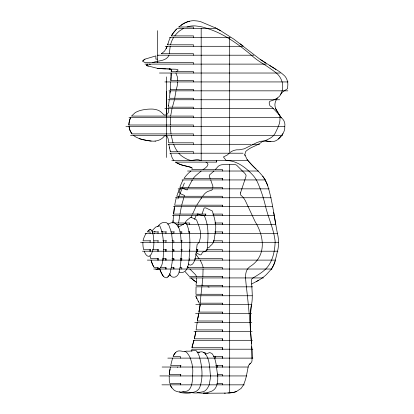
<?xml version="1.0" encoding="UTF-8"?>
<svg xmlns="http://www.w3.org/2000/svg" width="414" height="414" viewBox="0 0 414 414"><rect width="100%" height="100%" fill="white"/><g stroke="black" fill="none" stroke-linecap="round" stroke-linejoin="round"><path stroke-width="0.62" d="M158.008 267.542L158.008 269.028L158.008 267.542L154.251 267.542L153.848 266.932A21.011 9.589 90 0 1 151.136 260.282L151.089 260.116M165.936 267.542L165.936 269.028L165.936 267.542L160.497 267.542M165.936 258.631L165.936 260.116L165.936 258.631L162.769 258.631M166.371 92.198L166.371 91.758L166.371 114.932M166.371 115.967L166.371 117.705L166.371 117.26M173.859 267.542L173.859 269.028L173.864 267.542L171.443 267.542M173.864 258.631L173.864 260.116L173.859 258.631L171.986 258.631M173.864 249.725L173.859 251.21L173.859 249.725L172.607 249.725M216.305 162.117L216.305 160.632L216.305 162.117L175.598 162.117C180.328 165.455 186.191 165.791 191.542 167.494A1.056 1.056 0 0 1 192.163 168.115L191.837 169.538L222.541 169.538L222.541 171.023M222.541 365.541L222.541 367.027L222.541 365.541L215.658 365.541M222.541 356.635L222.541 358.12L222.541 356.635L213.593 356.635M222.541 347.724L222.541 349.209L222.541 347.724L192.034 347.724L192.329 345.659A14.174 14.174 0 0 0 193.421 341.902A4.119 4.119 0 0 0 193.876 340.303A4.042 4.042 0 0 1 193.421 341.902A24.317 24.317 0 0 1 192.329 345.659L192.034 347.724M222.541 338.818L222.541 340.303L222.541 338.818L194.389 338.818L195.853 331.391L194.389 338.818M222.541 329.906L222.541 331.391L222.541 329.906L196.091 329.906L197.173 322.48M222.541 320.995L222.541 322.48L222.541 320.995L197.395 320.995L198.689 313.579L198.425 314.987M222.541 312.089L222.541 313.574L222.541 312.089L198.937 312.089L199.212 310.226A48.842 48.842 0 0 0 200.06 305.242L200.102 304.663M222.541 303.177L222.541 304.663L222.541 303.177L199.206 303.177L195.936 296.527L195.946 295.756L252.142 295.756M222.541 294.271L222.541 295.756L222.541 294.271L195.962 294.271L196.05 286.845L252.649 286.845M222.541 285.36L222.541 286.845L222.541 285.36L196.081 285.36L196.076 284.351A21.833 21.833 0 0 0 196.578 277.934M222.541 276.449L222.541 277.934L222.541 276.449L189.374 276.449L185.255 271.807M222.541 231.907L222.541 233.387L222.541 231.907L214.778 231.907M222.541 222.996L222.541 224.481L222.541 222.996L214.778 222.996M222.541 205.178L222.541 206.664L222.541 205.178L174.718 205.178A73.299 73.299 0 0 1 176.323 197.752M222.541 178.45L222.541 179.935L222.541 178.45L183.992 178.45A35.5 35.5 0 0 1 190.911 171.023M226.173 393.083L229.703 392.865A24.172 24.172 0 0 0 236.456 391.52L241.119 388.394L243.535 384.896A50.798 50.798 0 0 0 246.744 374.256L248.436 365.495L251.469 362.353L252.002 361.049L252.022 350.906L250.284 327.603M252.157 358.214L251.722 346.689M193.535 81.936L193.535 80.451L170.858 80.451L171.153 73.024M171.148 76.166L171.158 73.283M147.767 64.113A2.96 2.96 0 0 0 146.385 65.06L146.313 65.49L157.268 68.31A106.584 106.584 0 0 0 166.335 68.874L167.841 68.926M203.062 269.028L202.87 276.449M146.292 65.381L146.313 65.49A9.294 9.294 0 0 0 148.45 66.059M193.535 90.842L193.535 89.357L170.273 89.357L170.671 81.931M250.636 316.793L250.667 315.261M250.594 318.469L250.268 328.318M193.535 126.477L193.535 124.997L128.873 124.997L128.878 124.681A20.177 20.177 0 0 1 130.415 117.969L130.591 117.571M128.873 124.997L128.878 124.681A21.833 21.833 0 0 1 130.415 117.969M250.48 322.718L250.698 314.179A44.924 44.924 0 0 1 251.588 304.331C253.197 295.948 251.412 287.621 251.65 279.222L252.281 278.441L258.248 274.72A50.353 50.353 0 0 0 263.169 271.258C272.189 264.432 274.849 252.266 275.15 241.548C273.866 228.906 267.93 217.267 265.208 204.925A136.661 136.661 0 0 0 258.295 184.054A29.404 29.404 0 0 0 253.394 175.753C246.392 168.027 237.103 160.503 226.194 160.508L223.436 156.953L227.55 154.852A13.269 13.269 0 0 1 239.276 149.806L244.224 148.843L257.063 142.494L260.825 141.272L264.81 140.957L269.959 138.343A13.745 13.745 0 0 0 276.298 130.876C278.317 126.912 280.273 122.627 279.999 118.073A3.892 3.892 0 0 0 278.462 113.985L272.101 107.267L269.892 105.72L269.131 102.92L269.768 101.321C275.046 99.702 280.79 97.43 281.996 91.22C284.304 84.006 281.028 76.104 274.912 71.896C271.408 69.314 267.863 66.789 264.199 64.439A75.493 75.493 0 0 1 249.756 53.748C236.927 43.237 223.11 33.26 207.005 28.4A40.939 40.939 0 0 0 197.116 26.134A20.622 20.622 0 0 0 186.978 26.993M250.599 318.325L250.625 317.383M250.672 315.245L250.698 314.179A45.173 45.173 0 0 1 251.588 304.331M170.273 89.357L170.283 89.062M177.725 80.451L177.585 77.434L175.914 73.024M203.119 267.542L202.658 265.421L200.2 260.116M251.557 284.066L258.424 280.407A42.487 42.487 0 0 0 266.326 274.653L271.279 269.219A29.28 29.28 0 0 0 275.015 261.451L277.918 249.538A37.286 37.286 0 0 0 278.001 236.182C274.441 219.43 272.826 202.239 267.744 185.834A36.458 36.458 0 0 0 262.73 176.24A77.749 77.749 0 0 0 256.276 169.274L255.976 168.984A105.192 105.192 0 0 1 247.163 159.628L244.803 154.645L245.683 151.493A26.325 26.325 0 0 1 253.073 146.81A53.178 53.178 0 0 0 260.727 142.814C263.102 139.523 267.553 141.531 270.906 141.593A9.6 9.6 0 0 0 278.213 139.171C281.825 135.88 285.298 131.419 284.801 126.223A8.632 8.632 0 0 0 281.261 117.731C277.349 111.133 271.543 106.207 277.385 98.056M170.48 117.571L170.299 124.997M193.535 64.113L193.535 62.628L145.143 62.628A10.723 10.723 0 0 1 142.68 61.106L144.978 59.14L155.887 55.911L155.887 59.13L157.372 59.13M169.202 375.938L169.285 380.963L169.714 383.364L180.84 383.364M202.829 277.934L202.037 285.36M177.632 81.956L177.632 81.936A22.677 22.677 0 0 1 176.99 86.842L176.323 89.357M172.974 222.271L173.492 215.57M172.923 222.996L173.099 220.6M170.858 80.451L171.142 76.797M200.185 303.177L200.883 295.756M205.97 214.085L173.642 214.085L174.491 206.664M191.729 351.336L191.93 349.209L252.835 349.209M169.952 93.166L170.19 90.842L169.455 98.268L193.535 98.268L193.535 99.753M201.049 294.271L201.872 286.845M173.642 214.085L174.325 207.807M169.3 99.753L168.296 107.174L193.535 107.174L193.535 108.659M178.041 226.856L178.362 224.481M170.62 116.086L172.001 108.659M199.098 311.002L200.06 305.242M199.051 311.312L198.937 312.089M178.574 222.996L179.743 215.57M215.42 231.695A26.082 11.908 90 0 1 215.373 232.078L214.54 237.108A10.355 4.73 -90 0 1 212.925 243.158A20.757 9.475 90 0 1 211.316 245.088A9.812 4.482 -90 0 0 209.644 246.873A14.857 6.784 90 0 1 207.621 247.939M174.713 98.268L176.017 90.842M168.514 105.549L168.555 105.285M169.419 53.722L169.445 53.577A81.827 81.827 0 0 1 170.226 46.296M179.997 214.085L181.358 206.664M170.423 367.027L170.061 369.05A27.034 12.342 -90 0 0 169.316 374.453L180.871 374.453M198.373 315.271L198.052 316.969M174.439 99.753L172.415 107.174M181.689 205.178L183.811 197.752M202.016 214.085L204.04 208.201L204.889 207.781L206.048 207.999L212.33 210.995L214.079 216.946A32.929 15.033 90 0 1 215.668 224.937L215.782 227.405A24.566 11.214 90 0 1 215.373 232.078M172.56 358.12L170.687 365.541L181.011 365.541M193.535 46.296L193.535 44.81L167.629 44.81L168.105 43.434A29.518 29.518 0 0 1 170.408 37.389M167.629 44.81L167.929 43.941M179.319 188.846L176.768 196.267L222.541 196.267L222.541 197.752M184.323 196.267L184.608 195.475L180.054 193.617M240.493 192.914L240.503 192.872A8.87 8.87 0 0 0 240.384 193.224L240.451 194.797L243.297 197.462L245.29 200.583L255.179 221.738C264.386 236.492 266.663 256.406 249.787 266.74C244.131 270.797 245.647 278.353 246.092 284.273C247.82 299.084 249.326 313.916 250.382 328.794L251.515 343.61M240.508 192.862L245.869 176.799L246.066 175.288A10.2 10.2 0 0 0 244.565 173.109L236.679 165.248A4.011 4.011 0 0 0 233.905 164.581L222.525 164.705A6.707 6.707 0 0 0 217.164 167.515L215.337 169.538M192.588 214.085L195.951 206.664M196.122 215.57L194.554 219.394M184.82 351.724A21.052 9.61 -90 0 1 186.352 351.113L189.12 351.191L195.993 350.394L197.664 352.718A18.506 8.451 -90 0 1 199.346 356.537C202.12 366.105 203.253 376.88 200.081 386.474A13.646 6.231 -90 0 1 198.56 389.393L196.417 391.194A27.774 12.679 90 0 1 195.222 391.706A56.325 25.715 90 0 1 190.15 392.57A98.827 45.116 -90 0 1 182.771 391.867L187.278 391.049L189.069 389.791A7.24 3.302 90 0 0 189.446 389.3A12.549 5.729 -90 0 0 192.003 383.085L192.489 380.005L192.815 370.613A29.632 13.527 90 0 0 192.039 363.963L190.352 358.167A28.25 12.896 -90 0 0 187.433 353.349L187.185 353.018A10.816 4.937 90 0 0 184.541 351.548C181.575 351.408 177.787 349.649 175.629 352.531A18.18 8.301 -90 0 0 173.668 355.233L173.104 356.635L180.52 356.635L180.52 358.12M177.865 198.984L184.385 183.019M195.232 258.548A22.672 10.35 90 0 1 194.968 259.557L194.207 261.389A10.883 4.968 -90 0 1 191.211 264.851A6.303 2.877 -90 0 1 189.529 264.794L188.862 264.52A9.698 4.425 -90 0 1 188.163 263.941M166.076 48.681L167.101 46.296A15.458 15.458 0 0 1 166.076 48.681L164.472 51.196L161.403 53.722L193.535 53.722L193.535 55.207M191.061 217.64L191.967 215.57M169.031 55.207C166.154 61.577 158.127 60.273 152.683 62.628M187.666 188.913L187.138 190.016L182.331 188.049M188.417 187.361L192.262 179.935L192.039 180.344M205.629 251.189A16.281 7.431 -90 0 0 207.078 249.88C208.154 238.516 209.277 226.489 204.314 215.777L200.164 214.845L198.027 213.934L197.048 214.085M196.764 205.178L201.592 197.752L201.297 198.156M198.027 317.352L197.566 318.118L197.602 320.995M198.259 316.969L198.497 316.586M146.183 233.387L146.126 233.47A22.501 10.272 90 0 0 143.125 240.229L143.053 240.813L150.598 240.813M202.674 196.267L204.221 194.254A12.068 12.068 0 0 1 207.828 191.413L210.969 190.383A1.48 1.48 0 0 0 212.372 188.846M193.229 178.45L193.555 178.036A20.11 20.11 0 0 1 197.043 174.553L201.178 171.023M151.793 231.048L155.643 227.115L159.442 225.749A1.392 0.637 -90 0 1 160.042 226.448L161.455 230.174A23.526 10.743 90 0 1 162.604 235.245L162.63 235.364A25.766 11.763 -90 0 1 163.416 243.504L163.297 255.692A19.453 8.88 90 0 1 161.636 265.659L159.726 268.608L156.994 269.576L155.607 269.028M157.76 226.577L159.281 224.75A31.459 14.361 -90 0 1 162.086 222.835L163.908 222.349L165.548 222.458A12.622 5.76 -90 0 1 168.829 225.19L170.837 230.645A20.628 9.418 -90 0 1 171.945 236.508A31.355 14.314 90 0 1 172.514 242.459L172.695 247.97A61.603 28.121 90 0 1 172.058 262.937L170.371 272.298A11.473 5.237 90 0 1 167.711 277.069L166.205 277.835L164.679 277.364L163.747 276.578A11.095 5.066 90 0 1 162.034 274.161A28.111 12.834 90 0 1 159.757 269.028A28.111 12.834 -90 0 0 162.034 274.161A11.095 5.066 -90 0 0 163.747 276.578M144.227 251.21A12.829 5.858 -90 0 0 146.111 254.817L147.084 255.816L148.316 256.282L149.578 256.183L151.514 253.917L153.02 249.549A11.727 5.356 -90 0 0 153.785 240.839L153.315 235.53L152.481 232.006A7.198 3.286 90 0 0 152.399 231.814L151.612 230.329L150.825 229.76A10.174 4.647 90 0 0 148.031 231.084L147.379 231.907L150.08 231.907L150.08 233.387M175.324 30.491L177.094 28.478L215.057 28.478M193.535 37.389L193.535 35.904L171.375 35.904A32.339 32.339 0 0 1 175.091 30.765L176.333 29.306M280.325 94.278L283.016 91.66L287.559 88.7L287.854 84.503A13.181 13.181 0 0 0 284.992 76.269A42.751 42.751 0 0 0 276.433 69.728L260.225 59.435L233.894 39.18L220.558 30.703A60.93 60.93 0 0 0 215.202 27.81L201.318 21.942A20.565 20.565 0 0 0 195.594 20.829A15.37 15.37 0 0 0 189.767 21.186A22.744 22.744 0 0 0 180.928 25.394L178.832 26.993L193.535 26.993L193.535 28.478M176.566 71.539C182.062 68.248 170.816 69.526 169.766 69.019M249.29 364.284L250.403 363.29M178.832 26.993L179.148 26.734M203.01 169.538C205.453 168.296 210.969 163.975 205.934 162.117M161.403 53.722L161.796 53.468M178.201 227.296L184.67 223.394L186.217 223.151C190.424 231.478 190.036 241.724 189.726 250.9C188.655 257.534 190.368 273.975 179.774 272.5L179.076 271.822M256.432 281.541L256.928 281.256M257.425 280.971L258.424 280.407M182.983 28.675L183.35 28.478L179.552 30.915A31.588 31.588 0 0 0 174.744 35.904M157.372 55.455L158.117 55.207M192.463 392.322L190.585 392.907A113.995 52.04 -90 0 1 184.349 393.036L182.47 392.865A26.636 12.161 -90 0 1 179.35 391.825M205.22 354.229L209.727 352.573L211.916 353.458C216.594 359.445 216.248 367.42 217.547 374.566A13.269 6.06 90 0 1 217.417 382.81L217.283 383.524A13 5.936 90 0 1 214.509 389.207A31.666 14.459 90 0 1 210.524 391.613L206.441 392.907A113.99 52.04 90 0 1 200.2 393.036L198.327 392.865A26.641 12.161 -90 0 1 197.007 392.648M193.535 144.3L193.535 142.814L168.7 142.814C168.555 140.62 167.939 133.603 164.306 136.118A1.004 1.004 0 0 0 163.747 136.884C160.513 140.434 155.767 141.598 151.182 141.055A66.778 66.778 0 0 1 139.358 138.669L135.43 136.796L133.458 135.388M197.499 352.412L200.516 351.9A18.206 8.311 -90 0 1 208.925 362.074A33.28 15.194 -90 0 1 209.707 367.549L210.296 374.344A20.177 9.211 90 0 1 210.291 378.686L209.21 384.823A23.748 10.842 90 0 1 206.71 389.181A23.614 10.78 -90 0 1 203.419 391.665L196.764 392.953A116.122 53.013 -90 0 1 190.368 392.363A17.109 7.809 90 0 1 189.591 392.27A17.109 7.809 -90 0 0 190.368 392.363M227.938 392.979L229.703 392.865A21.875 21.875 0 0 0 236.456 391.52M205.732 393.243L225.733 393.109M225.294 393.134L224.414 393.181M169.404 37.389L230.272 37.389M165.191 46.296L242.5 46.296M157.511 55.207L253.803 55.207M144.978 64.113L266.295 64.113M169.44 68.926L170.785 69.386L171.267 70.111A4.502 4.502 0 0 1 171.205 71.539L193.535 71.539L193.535 73.024M159.468 73.024L280.288 73.024M164.886 81.936L288.072 81.936M168.928 90.842L287.849 90.842M168.017 99.753L279.662 99.753M164.886 108.659L273.82 108.659M129.002 117.571L281.51 117.571M125.928 126.477L284.765 126.477M131.973 133.903A14.449 14.449 0 0 1 129.059 126.477L129.924 130.275L131.973 133.903L193.535 133.903L193.535 135.388M130.545 135.388L282.602 135.388M168.167 144.3L251.024 144.3M252.043 144.3L259.63 144.3M168.819 144.3L170.345 151.721L193.535 151.721L193.535 153.206M169.9 153.206L243.07 153.206M171.784 160.632L247.049 160.632M187.537 171.023L241.693 171.023M241.936 171.023L247.862 171.023M248.105 171.023L257.451 171.023M257.663 171.023L258.46 171.023M182.062 179.935L265.628 179.935M178.144 188.846L180.607 188.846M183.557 188.846L269.162 188.846M175.396 197.752L271.144 197.752M173.414 206.664L272.733 206.664M212.868 214.085L222.541 214.085L222.541 215.57M172.395 215.57L274.177 215.57M174.211 222.996L189.715 222.996L189.715 224.481M176.048 224.481L183.795 224.481M186.683 224.481L197.255 224.481M197.882 224.481L275.698 224.481M152.362 231.907L158.51 231.907M161.605 231.907L166.454 231.907M170.775 231.907L174.377 231.907M179.847 231.907L181.912 231.907M188.256 231.907L189.793 231.907M145.107 233.387L277.53 233.387M153.687 240.813L158.324 240.813M162.764 240.813L166.516 240.813M172.027 240.813L173.875 240.813L173.864 242.299M180.902 240.813L182.186 240.813M213.515 240.813L222.541 240.813L222.541 242.299M140.522 242.299L278.731 242.299M150.598 249.725L143.684 249.725L143.523 249.119A12.518 5.713 -90 0 1 142.913 242.299M152.45 249.725L158.427 249.725M163.432 249.725L166.335 249.725M180.856 249.725L182.191 249.725M196.246 249.725L198.006 249.725M206.508 249.725L222.541 249.725L222.541 251.21M142.437 251.21L277.913 251.21M158.339 258.631L150.706 258.631L150.013 255.805M180.525 258.631L181.912 258.631M194.808 258.631L222.541 258.631L222.541 260.116M147.363 260.116L275.605 260.116M179.961 267.542L181.787 267.542L181.787 269.028M187.045 267.542L222.541 267.542L222.541 269.028M153.765 269.028L271.91 269.028M189.56 277.934L263.521 277.934M195.817 304.663L251.888 304.663M195.568 313.574L251.536 313.574M194.756 322.48L251.815 322.48M193.98 331.391L252.09 331.391M193.255 340.303L252.426 340.303M167.82 358.12L189.462 358.12M189.679 358.12L198.953 358.12M199.527 358.12L252.892 358.12M162.133 367.027L201.033 367.027M201.437 367.027L248.322 367.027M217.402 374.453L222.541 374.453L222.541 375.938M159.876 375.938L201.188 375.938M201.546 375.938L209.308 375.938M209.903 375.938L216.864 375.938M217.402 375.938L246.754 375.938M216.858 383.364L222.541 383.364L222.541 384.844M161.946 384.844L244.281 384.844M155.043 141.153L155.431 141.158M208.025 393.295L203.445 393.165L205.349 393.233M167.572 68.915L169.631 69.009M168.591 68.962L168.964 68.978M169.342 68.998L170.671 69.066M203.44 352.671L205.37 352.816L205.66 354.312M190.88 160.409A15.401 15.401 0 0 0 191.511 160.503L197.499 159.452L201.22 160.632L200.604 160.425M165.823 135.445L166.092 135.476M265.664 140.993L270.906 141.593M197.157 352.06L199.569 352.386M191.123 167.365L191.542 167.494M191.108 167.359L181.43 164.912L178.072 163.525A15.898 15.898 0 0 1 175.598 162.117M169.352 68.91L170.511 69.231M149.242 64.113L150.401 64.465M202.001 285.044L202.917 285.36M182.124 188.556L180.747 187.997L178.889 192.546L180.261 193.11M215.202 27.81L220.558 30.703M269.773 65.547L275.978 69.438M265.736 63.026L260.225 59.435M240.167 43.812L241.227 44.593M241.652 44.903L242.697 45.706M242.873 45.84L243.168 46.073M187.335 266.476L188.386 267.542M189.866 269.028L195.755 274.948L196.371 276.449M171.965 387.918A13.398 6.117 -90 0 1 170.226 384.844A13.383 6.112 90 0 0 171.97 387.918L174.315 390.361A55.667 25.414 -90 0 0 179.19 391.986L179.893 392.048A55.667 25.414 90 0 0 182.714 391.867M178.776 153.206L180.442 155.002A33.534 33.534 0 0 0 187.811 159.54A16.301 16.301 0 0 0 191.511 160.503M199.087 258.631L195.517 253.823M169.745 274.192A34.108 15.572 90 0 0 170.475 275.595L172.12 276.935L173.663 277.22L175.163 277.09L176.721 276.112A10.857 4.958 -90 0 0 178.874 272.986L180.364 266.44A61.469 28.064 -90 0 0 181.141 256.846L181.322 252.747A52.713 24.064 -90 0 0 181.41 244.136C180.52 237.072 181.41 227.146 174.501 222.784L171.582 222.691L168.001 224.01A22.211 10.138 -90 0 0 167.603 224.093M275.46 108.623L275.843 109.167M276.034 109.441L276.407 109.995M276.505 110.129L278.12 112.546M177.59 151.721L175.577 148.621L173.601 144.3M199.998 304.663L200.231 305.087M170.998 69.578L171.267 70.111A4.507 4.507 0 0 1 171.205 71.539M198.078 300.978L198.358 301.532M196.722 298.204L196.992 298.763M196.459 297.65L195.936 296.527M210.141 178.45L209.256 176.219A2.065 2.065 0 0 1 210.224 174.32L213.966 171.023A17.145 17.145 0 0 1 213.795 171.205M210.695 179.935L212.413 184.841A3.659 3.659 0 0 1 212.796 187.361M173.021 142.814L171.205 135.388M215.704 358.219L215.197 356.537A18.501 8.446 90 0 0 215.078 356.18M170.728 153.206L171.349 155.441A13.377 13.377 0 0 0 173.963 160.632M170.149 150.919L170.237 151.265M244.803 154.645L245.047 155.726M169.414 147.757L169.497 148.108M275.683 223.881L273.649 212.232M168.379 108.659C169.668 111.526 167.515 115.811 164.135 115.02C161.91 113.038 160.021 110.409 156.885 109.855A18.444 18.444 0 0 0 151.322 109.063A43.366 43.366 0 0 0 142.758 109.896A24.545 24.545 0 0 0 135.285 112.577L131.455 116.086L193.535 116.086L193.535 117.571M217.246 365.588L217.448 367.415M170.992 133.903L170.356 126.477M197.638 322.48L197.644 322.884M217.759 373.909L217.79 376.103M229.698 37.721L229.698 151.721M229.698 164.751L229.698 392.948M222.541 188.846L222.541 187.361L179.873 187.361L181.037 184.339A51.631 51.631 0 0 1 183.117 179.935M205.567 214.085L205.567 215.57M201.178 28.478L201.178 160.378M197.644 214.085L197.644 215.57M189.715 231.907L189.715 233.387M189.715 249.725L189.715 251.21M189.715 258.631L189.715 260.116M181.787 231.907L181.787 233.387M181.787 240.813L181.787 242.299M181.787 258.631L181.787 260.116M180.52 383.364L180.52 384.844M173.864 231.907L173.859 233.387M166.371 76.89L166.371 157.475M165.936 231.907L165.936 233.387M165.936 240.813L165.936 242.299M158.008 231.907L158.008 233.387M158.008 240.813L158.008 242.299M157.372 30.688L157.372 62.628M150.08 240.813L150.08 242.299M177.497 367.43A30.445 13.9 90 0 1 177.59 367.027M170.542 44.81A24.09 24.09 0 0 1 173.652 37.389M142.68 61.106A6.862 6.862 0 0 1 144.978 59.14M196.666 282.374A48.029 48.029 0 0 1 190.895 277.934A48.247 48.247 0 0 0 195.91 281.867M209.137 287.161A75.338 75.338 0 0 1 207.9 286.845M262.724 176.24A36.649 36.649 0 0 1 267.744 185.834M171.375 35.904A32.297 32.297 0 0 1 175.091 30.765M278.751 114.233A4.269 4.269 0 0 1 279.015 114.512M279.253 114.807A4.269 4.269 0 0 1 279.911 116.179M166.335 68.874A106.501 106.501 0 0 1 157.268 68.31M255.976 168.984A104.97 104.97 0 0 1 247.163 159.628M151.182 141.055A66.545 66.545 0 0 1 139.358 138.669M275.015 261.451A29.244 29.244 0 0 1 271.279 269.219M282.943 133.65A31.645 31.645 0 0 1 278.441 138.985M180.928 25.394A21.445 21.445 0 0 1 189.767 21.186M172.545 233.977A8.885 4.057 -90 0 1 172.659 233.387M185.312 222.996A4.554 2.08 90 0 1 186.264 221.024L187.744 219.498A39.822 18.18 90 0 0 190.528 217.272A4.797 2.189 -90 0 1 191.723 217.629L196.091 219.513L196.733 220.408L199.357 227.302L200.293 231.095A9.191 4.197 -90 0 1 200.49 235.385L200.355 237.781L199.331 241.698A29.306 13.377 90 0 1 197.095 244.539L196.189 253.125A22.672 10.35 -90 0 1 194.968 259.557M207.078 249.88A16.281 7.431 90 0 1 204.537 251.702L203.864 251.847A5.201 2.375 -90 0 0 202.042 253.145A6.163 2.815 90 0 1 200.95 254.791L199.838 254.853L197.085 253.145A15.706 7.173 -90 0 1 196.101 252.328M213.826 240.948A10.355 4.73 90 0 1 213.5 241.9M215.363 222.856A32.939 15.039 -90 0 1 215.575 224.238M181.42 249.88A52.697 24.059 90 0 1 181.379 251.314M181.058 258.465A61.044 27.867 -90 0 1 180.959 260.075M169.657 274.316A11.468 5.237 -90 0 1 167.706 277.069M154.334 233.734A16.984 7.752 90 0 1 154.396 233.387M163.126 258.346A19.453 8.88 -90 0 1 162.914 260.08M163.287 240.736A25.766 11.763 90 0 1 163.37 242.118M152.399 231.814A6.66 3.038 90 0 1 152.564 232.207M169.316 374.453A27.019 12.337 90 0 1 170.061 369.05M173.668 355.233A18.18 8.301 90 0 1 175.629 352.531M148.031 231.084A10.174 4.647 -90 0 1 150.825 229.76M153.848 266.932A21.011 9.589 -90 0 1 151.136 260.282M170.475 275.595A34.108 15.572 -90 0 1 169.512 273.706M150.08 249.725L150.08 251.21L150.08 249.725M158.008 258.631L158.008 260.116L158.008 258.631M158.008 249.725L158.008 251.21L158.008 249.725M165.936 249.725L165.936 251.21L165.936 249.725M180.52 374.453L180.52 375.938L180.52 374.453M180.52 365.541L180.52 367.027L180.52 365.541M181.787 249.725L181.787 251.21L181.787 249.725M197.644 249.725L197.644 251.21L197.644 249.725M162.174 231.535A7.462 3.405 -90 0 0 162.138 231.907A7.462 3.41 90 0 1 162.174 231.535M154.919 231.514A13.414 6.127 90 0 0 154.8 231.907A13.414 6.122 -90 0 1 154.919 231.514"/></g></svg>
